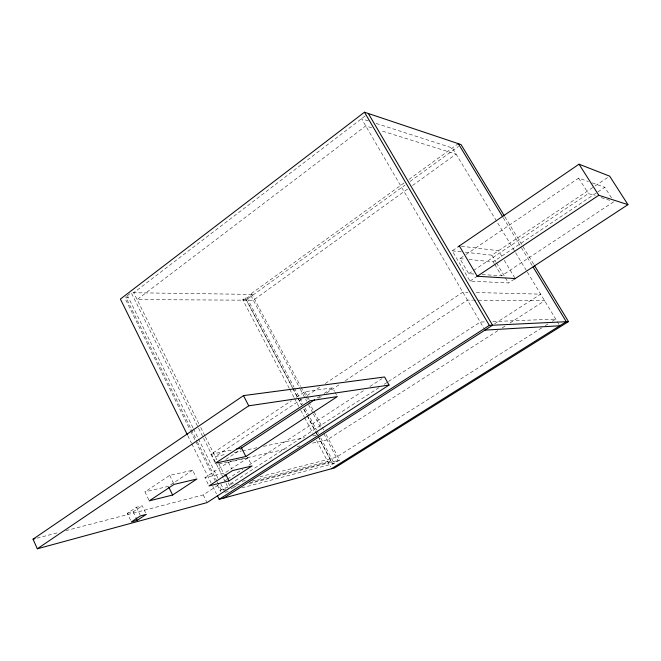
<?xml version="1.0" encoding="UTF-8"?>
<svg xmlns="http://www.w3.org/2000/svg" width="661" height="661" viewBox="0 0 661 661"><rect width="100%" height="100%" fill="white"/><g stroke="black" fill="none" stroke-linecap="round" stroke-linejoin="round"><path stroke-width="0.5" stroke-dasharray="3.31 2.48" d="M127.259 295.748L130.448 293.31M192.987 427.832L128.143 296.987L125.375 299.103L190.368 430.509M365.318 115.815L133.704 292.74L198.911 423.784M289.278 388.395L242.752 299.813L245.256 298.004L247.049 298.02L252.056 294.401L300.623 386.321M404.02 183.006L250.263 294.376L299.887 388.379M408.944 179.437L458.329 143.66M242.752 299.813L246.355 299.838L405.077 185.047M410.084 181.42L458.544 146.378M407.49 189.12L253.353 300.226L137.108 299.582L365.74 125.929L371.631 127.763M412.514 185.501L456.073 154.096L380.463 130.523M514.374 279.107L508.483 282.966L470.012 281.082L452.231 250.825L459.354 245.958M473.871 274.009L468.74 273.679L459.899 258.649L465.03 255.171M465.881 254.592L578.648 178.139L588.331 181.544M465.451 252.271L491.883 255.171L594.305 186.468M595.156 185.898L609.665 176.165M468.74 273.679L588.406 193.549L595.28 195.722M148.824 499.964L144.982 491.891L169.687 475.358L192.632 470.235L196.061 477.242M468.996 259.517L493.238 261.822L597.065 192.483M597.924 191.905L604.79 187.327L611.78 198.267M470.012 281.082L477.234 276.265M214.932 462.336L210.942 454.305L291.278 400.797M296.409 397.377L304.952 391.684L332.648 387.842L334.524 391.337M130.572 520.199L127.342 513.316L136.463 507.26L142.255 505.789L145.907 513.49M192.632 470.235L168.406 486.331L144.982 491.891M302.06 398.922L215.222 456.561L226.277 454.231M307.216 395.501L320.114 386.941M325.27 383.512L462.824 292.203L467.947 292.327M127.342 513.316L133.183 511.804L142.255 505.789M482.084 274.538L501.583 275.802L613.929 201.638M317.173 398.054L319.75 396.352M324.047 393.518L332.648 387.842M225.806 459.469L241.29 449.265M318.685 398.228L321.263 396.526M326.418 393.121L340.175 384.049M345.339 380.645L467.451 300.119L472.598 300.16M208.108 484.092L204.943 477.663L228.384 462.254L247.999 457.875L251.626 465.055M247.999 457.875L225.004 472.904L204.943 477.663M65.893 530.643L203.233 494.907L218.774 484.794M224.823 480.869L226.549 479.746M227.417 479.184L242.959 469.07M249.007 465.137L364.723 389.891M369.904 386.52L381.992 378.654M378.968 387.652L229.185 484.62L235.134 483.1M384.165 384.289L387.627 382.041M388.486 381.48L480.266 322.064L485.364 321.866M494.676 323.716L540.657 294.145L475.119 292.509M497.849 330.698L327.088 439.904L311.067 443.473M502.186 327.93L505.648 325.708M509.986 322.94L544.656 300.763L473.623 300.168M541.789 327.864L336.267 457.296L259.922 476.771M545.275 325.666L547.886 324.022M552.241 321.279L555.727 319.089L492.503 321.585M241.885 487.851L334.16 463.444L339.572 460.048L326.113 434.558M224.955 492.329L228.937 491.272M37.033 538.145L58.928 532.452M226.004 488.983L220.055 490.528L223.088 488.562L229.078 487.017M233.936 486.917L235.919 486.397M249.808 482.786L328.145 462.403L330.847 460.709L252.023 481.084M231.061 488.388L235.06 487.347M249.04 483.695L339.572 460.048M236.06 485.207L241.05 483.918M242.075 481.332L246.041 480.316M218.931 464.005L287.031 448.836M297.045 446.605L300.044 445.935M234.325 452.529L241.356 451.042M242.364 450.827L257.435 447.646M263.466 446.365L304.671 437.656M312.711 435.954L316.735 435.112M210.942 454.305L232.655 449.81M128.143 296.987L125.673 296.963L197.044 441.168M252.056 294.401L131.242 292.707L198.102 427.246M459.899 258.649L464.947 259.129M452.231 250.825L461.386 251.824M461.361 246.206L498.518 250.726L502.17 256.807M601.163 197.589L611.962 201.018M368.367 120.913L361.526 118.716L484.439 329.219M376.175 123.433L452.372 147.973L515.109 251.849M592.198 182.899L604.79 187.327M578.648 178.139L588.406 193.549M504.88 216.791L533.749 264.359M503.228 217.7L520.86 246.793M521.397 247.668L532.617 266.185M515.646 252.733L526.809 271.217M527.338 272.092L559.776 325.79M504.26 260.294L514.696 277.686M491.883 255.171L496.031 262.12M496.551 262.995L504.855 276.893M505.368 277.76L508.483 282.966M493.238 261.822L494.279 263.565M494.8 264.441L501.583 275.802M334.987 392.213L336.862 395.708M304.952 391.684L307.15 395.848M307.588 396.674L309.348 400.004M301.102 387.239L305.432 395.427M305.911 396.336L308.315 400.888M308.794 401.797L321.783 426.37M322.262 427.279L323.708 430.014M300.367 389.288L305.184 398.409M305.663 399.327L306.63 401.153M308.555 404.805L312.893 413.018M313.372 413.926L321.568 429.443M323.774 433.624L337.945 460.469L332.516 463.882L319.089 438.359M247.049 298.02L293.955 387.098M294.434 388.007L303.052 404.367M304.961 408.002L316.454 429.815M316.933 430.724L318.362 433.451M320.759 437.995L334.16 463.444M246.355 299.838L292.476 387.503M292.963 388.412L297.764 397.542M298.243 398.459L301.606 404.854M304.01 409.415L306.894 414.893M307.373 415.81L315.545 431.336M316.024 432.244L317.462 434.988M317.941 435.896L333.797 466.038M245.256 298.004L292.245 387.321M292.724 388.23L297.516 397.344M297.995 398.261L301.35 404.639M303.746 409.192L306.63 414.662M307.109 415.571L315.256 431.071M315.735 431.98L317.173 434.715M289.758 389.304L294.071 397.525M294.55 398.434L298.871 406.655M300.788 410.307L304.143 416.703M304.622 417.612L312.777 433.137M316.611 440.441L330.533 466.939M228.384 462.254L231.714 468.905M200.754 427.477L204.885 435.781M205.34 436.706L216.874 459.874M218.659 463.468L226.467 479.159M228.301 482.852L230.689 487.636M198.556 428.163L203.142 437.384M203.596 438.301L223.286 477.928M223.749 478.845L225.575 482.53M226.037 483.455L228.78 488.983M193.442 428.749L198.011 437.962M198.465 438.887L218.105 478.506M220.848 484.034L224.583 491.577M197.499 442.093L216.717 480.919M217.172 481.844L221.749 491.082M190.822 431.426L215.081 480.473M217.37 485.1L220.576 491.577M187.765 435.64L191.409 443.019M191.864 443.944L210.983 482.704M212.801 486.389L216.444 493.775M203.233 494.907L206.596 501.765M169.687 475.358L173.62 483.497M136.463 507.26L140.124 515.018M133.183 511.804L135.596 516.927"/><path stroke-width="0.99" d="M504.343 215.916L461.048 144.569L364.467 112.205L120.401 299.069L187.311 434.715M458.189 246.751L579.028 164.192L609.665 176.165L627.95 204.654L514.498 279.025M33.05 539.186L243.496 395.609L384.586 376.968L389.048 385.066L207.009 502.616L37.305 548.795L33.05 539.186L35.041 538.665M37.305 548.795L248.734 405.821L389.048 385.066M476.878 276.505L598.783 195.268L627.95 204.654M236.605 448.993L241.538 447.968L314.595 399.756M172.595 495.031L196.92 478.994L174.058 484.397L149.246 500.864L172.595 495.031L168.828 487.198M137.199 520.339L146.312 514.349L140.529 515.886L131.374 521.917L137.199 520.339L135.992 517.786M245.851 456.503L337.333 396.583L309.794 400.839L215.379 463.229L245.851 456.503L241.538 447.968M228.995 480.935L252.081 465.947L232.548 470.566L209.008 485.926L228.995 480.935L225.888 474.689M217.353 495.618L219.179 499.311L489.338 325.386L568.493 321.61L534.278 265.235M223.782 498.055L492.552 325.229L368.342 113.502M331.483 468.748L566.287 321.709L533.154 267.061M568.493 321.61L334.755 467.864L219.179 499.311M484.959 330.112L559.776 325.79M515.216 278.554L477.234 276.265L459.354 245.958M579.028 164.192L598.783 195.268M458.329 143.66L502.69 216.816M364.467 112.205L489.338 325.386M243.496 395.609L248.734 405.821"/></g></svg>
